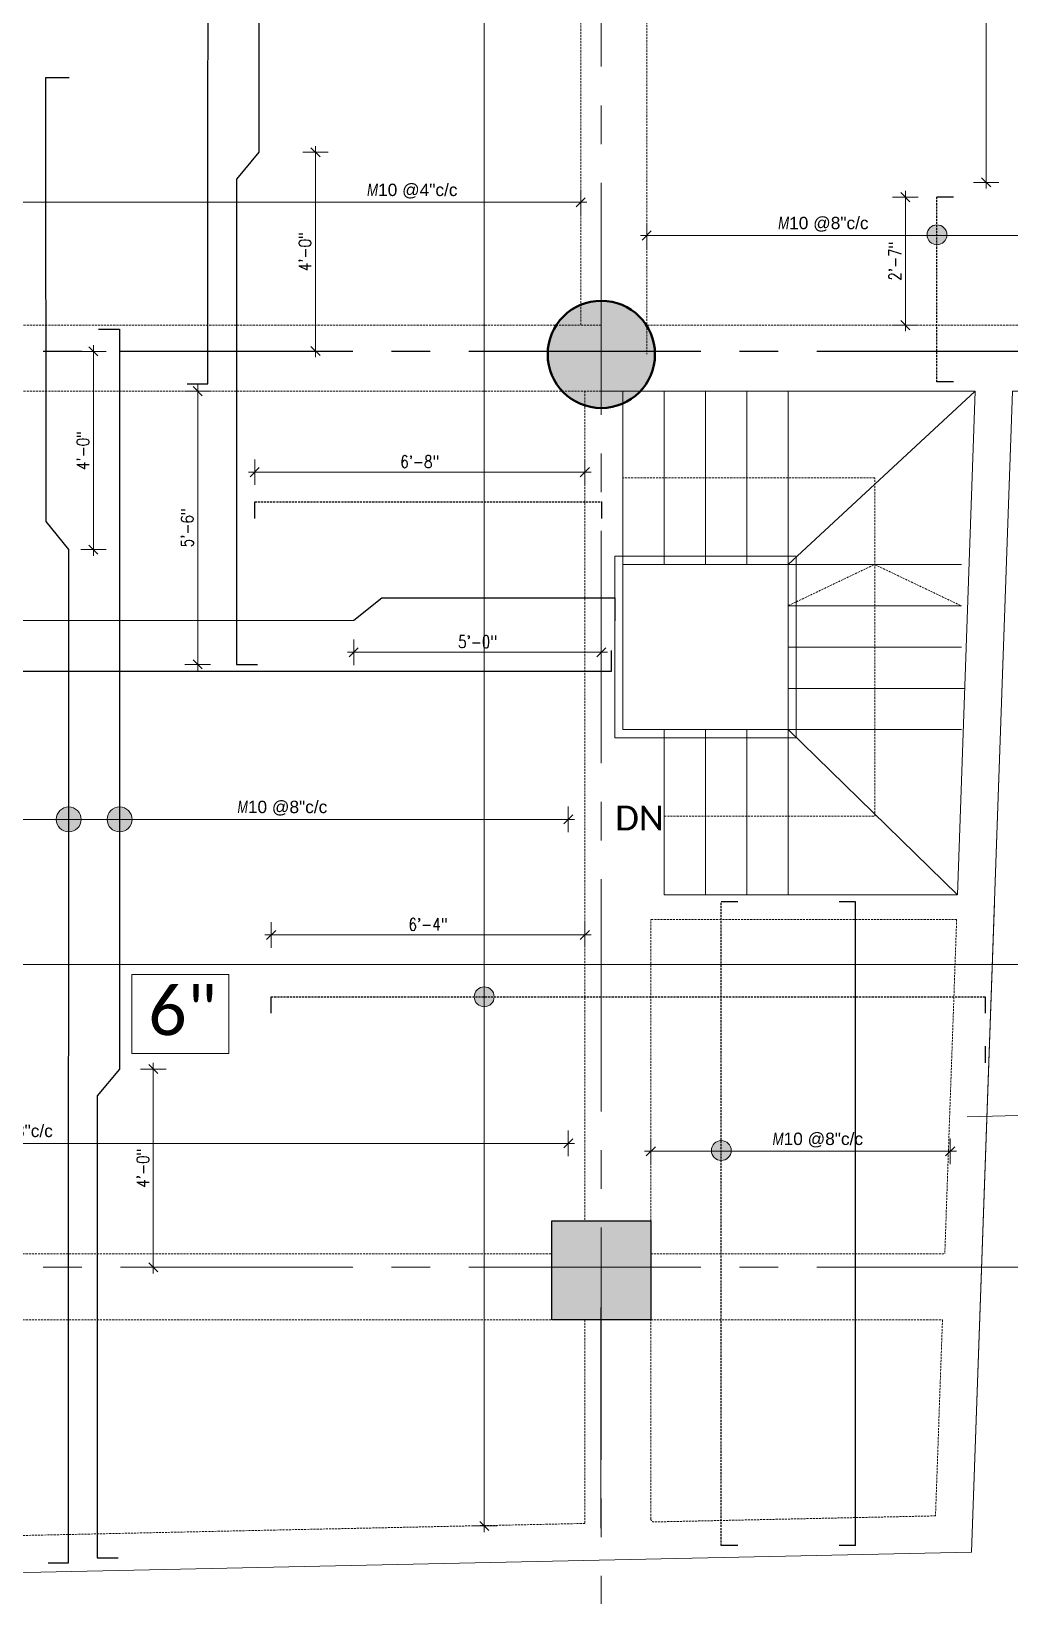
# Model space of a CAD drawing. Header units: inches. Extents: x 0 to 162649, y -36601 to -26324.
# Drawn here: x 156517 to 156754.1, y -27656 to -27276.9 of the extents above; entities that cross this region are included whole.
import ezdxf

# ---------------------------------------------------------------- set-up
doc = ezdxf.new("R2010")
doc.units = ezdxf.units.IN
doc.header["$MEASUREMENT"] = 0
doc.linetypes.add('CENTER2', pattern=[1.125, 0.75, -0.125, 0.125, -0.125])
doc.linetypes.add('DASHED', pattern=[0.75, 0.5, -0.25])
for name, color, linetype, lineweight in [('A-COLUMN', 3, 'Continuous', 50), ('Dim', 1, 'Continuous', 13), ('dimention', 1, 'Continuous', 13), ('hatch', 252, 'Continuous', 0), ('Line', 31, 'Continuous', 5), ('OL_AR_Center line', 253, 'CENTER2', 13), ('OL_AR_Hatch', 253, 'Continuous', 0), ('OL_AR_SYMBOL', 1, 'Continuous', 5), ('OL_AR_Text', 140, 'Continuous', 5), ('Rein', 3, 'Continuous', 30)]:
    doc.layers.add(name, color=color, linetype=linetype, lineweight=lineweight)
doc.styles.add('1-16 Annotative Text', font='calibri.ttf', dxfattribs={"height": 0.0625})
doc.styles.add('1-8 Annotative Text', font='calibri.ttf', dxfattribs={"height": 0.125})
doc.styles.add('Arial', font='arial.ttf', dxfattribs={"width": 0.8})
doc.styles.add('rmtext', font='romans.shx', dxfattribs={"width": 0.8})
doc.dimstyles.new('Copy of DIM 48', dxfattribs={"dimscale": 48, "dimtxt": 0.0625, "dimasz": 0.046875, "dimexe": 0.0625, "dimexo": 0.015625, "dimgap": 0.015625, "dimtad": 3, "dimdec": 1, "dimzin": 3, "dimdsep": 46, "dimlunit": 4, "dimtxsty": 'rmtext', "dimblk": 'OBLIQUE', "dimcen": 0.09375, "dimdle": 0.03125, "dimclrd": 1, "dimclre": 1, "dimclrt": 2, "dimadec": 0, "dimazin": 0, "dimtfac": 0.75, "dimtdec": 1, "dimtix": 1, "dimtmove": 0, "dimatfit": 3, "dimfxl": 0.0625, "dimfxlon": 1, "dimfrac": 1, "dimtolj": 1, "dimtzin": 0, "dimlwd": -1, "dimlwe": 5, "dimarcsym": 0})
doc.dimstyles.new('Dim_OLA', dxfattribs={"dimscale": 1.5, "dimtxt": 7, "dimasz": 4, "dimexe": 2, "dimexo": 0.5, "dimgap": 0.3, "dimtad": 1, "dimdec": 0, "dimzin": 0, "dimdsep": 46, "dimlunit": 3, "dimtxsty": 'Arial', "dimblk": 'ARCHTICK', "dimcen": 0.05, "dimadec": 0, "dimazin": 0, "dimtfac": 1, "dimtdec": 0, "dimtix": 1, "dimtmove": 2, "dimatfit": 3, "dimldrblk": 'DOT', "dimfxl": 6, "dimfxlon": 1, "dimtolj": 1, "dimtzin": 0, "dimarcsym": 0})

# ---------------------------------------------------------------- blocks, each defined once
blk = doc.blocks.new('_Oblique')
for p, q in [((-0.49, -0.49), (0.49, 0.49)), ((0, -1.37), (0, 1.38))]:
    blk.add_line(p, q)
blk = doc.blocks.new('*D983')
at = {"layer": 'Defpoints', "color": 0, "transparency": 16777216}
for p in [(156626.74, -27000.37), (156626.78, -27000.37), (156622.19, -27639.05)]:
    blk.add_point(p, dxfattribs=at)
at = {"layer": 'dimention', "color": 1, "lineweight": 5, "transparency": 16777216}
for p, q in [((156626.74, -27000.37), (156623.74, -27000.37)), ((156623.74, -27639.05), (156629.74, -27639.05))]:
    blk.add_line(p, q, dxfattribs=at)
at = {"layer": 'dimention', "color": 1, "transparency": 16777216}
blk.add_line((156626.74, -27640.55), (156626.74, -26998.87), dxfattribs=at)
at = {"layer": 'dimention', "color": 1, "transparency": 16777216, "xscale": 2.25, "yscale": 2.25, "zscale": 2.25}
for p, rotation in [((156626.74, -27000.37), 90), ((156626.74, -27639.05), 270)]:
    blk.add_blockref('_Oblique', p, dxfattribs=dict(at, rotation=rotation))
at = {"layer": 'dimention', "color": 2, "transparency": 16777216, "insert": (156624.02, -27111.19), "char_height": 3, "attachment_point": 5, "rotation": 90, "style": 'rmtext'}
blk.add_mtext('\\A1;{\\Fgothici|c0;M\\fArial|b0|i0|c0|p34;\\W1;10 @4.5"c/c}', dxfattribs=at)
blk = doc.blocks.new('*D984')
at = {"layer": 'Defpoints', "color": 0, "transparency": 16777216}
for p in [(156423.11, -27304.89), (156650.11, -27306.03), (156650.11, -27318.37)]:
    blk.add_point(p, dxfattribs=at)
at = {"layer": 'dimention', "color": 1, "lineweight": 5, "transparency": 16777216}
for p, q in [((156423.11, -27315.37), (156423.11, -27321.37)), ((156650.11, -27315.37), (156650.11, -27321.37))]:
    blk.add_line(p, q, dxfattribs=at)
at = {"layer": 'dimention', "color": 1, "transparency": 16777216}
blk.add_line((156421.61, -27318.37), (156651.61, -27318.37), dxfattribs=at)
at = {"layer": 'dimention', "color": 1, "transparency": 16777216, "xscale": 2.25, "yscale": 2.25, "zscale": 2.25, "rotation": 180}
blk.add_blockref('_Oblique', (156423.11, -27318.37), dxfattribs=at)
at = {"layer": 'dimention', "color": 1, "transparency": 16777216, "xscale": 2.25, "yscale": 2.25, "zscale": 2.25}
blk.add_blockref('_Oblique', (156650.11, -27318.37), dxfattribs=at)
at = {"layer": 'dimention', "color": 2, "transparency": 16777216, "insert": (156609.3, -27315.65), "char_height": 3, "attachment_point": 5, "style": 'rmtext'}
blk.add_mtext('\\A1;{\\Fgothici|c0;M\\fArial|b0|i0|c0|p34;\\W1;10 @4"c/c}', dxfattribs=at)
blk = doc.blocks.new('*D988')
at = {"layer": 'Defpoints', "color": 0, "transparency": 16777216}
for p in [(156422.05, -27541.64), (156647.11, -27546.36), (156647.11, -27546.36)]:
    blk.add_point(p, dxfattribs=at)
at = {"layer": 'dimention', "color": 1, "lineweight": 5, "transparency": 16777216}
for p, q in [((156422.05, -27543.36), (156422.05, -27549.36)), ((156647.11, -27546.36), (156647.11, -27543.36))]:
    blk.add_line(p, q, dxfattribs=at)
at = {"layer": 'dimention', "color": 1, "transparency": 16777216}
blk.add_line((156420.55, -27546.36), (156648.61, -27546.36), dxfattribs=at)
at = {"layer": 'dimention', "color": 1, "transparency": 16777216, "xscale": 2.25, "yscale": 2.25, "zscale": 2.25, "rotation": 180}
blk.add_blockref('_Oblique', (156422.05, -27546.36), dxfattribs=at)
at = {"layer": 'dimention', "color": 1, "transparency": 16777216, "xscale": 2.25, "yscale": 2.25, "zscale": 2.25}
blk.add_blockref('_Oblique', (156647.11, -27546.36), dxfattribs=at)
at = {"layer": 'dimention', "color": 2, "transparency": 16777216, "insert": (156511.24, -27543.64), "char_height": 3, "attachment_point": 5, "style": 'rmtext'}
blk.add_mtext('\\A1;{\\Fgothici|c0;M\\fArial|b0|i0|c0|p34;\\W1;10 @8"c/c}', dxfattribs=at)
blk = doc.blocks.new('*D1086')
at = {"layer": 'Defpoints', "color": 0, "transparency": 16777216}
for p in [(156575.11, -27495.85), (156575.11, -27510.85), (156651.11, -27510.85)]:
    blk.add_point(p, dxfattribs=at)
at = {"layer": 'dimention', "color": 1, "lineweight": 5, "transparency": 16777216}
for p, q in [((156575.11, -27498.85), (156575.11, -27492.85)), ((156651.11, -27498.85), (156651.11, -27492.85))]:
    blk.add_line(p, q, dxfattribs=at)
at = {"layer": 'dimention', "color": 1, "transparency": 16777216}
blk.add_line((156652.61, -27495.85), (156573.61, -27495.85), dxfattribs=at)
at = {"layer": 'dimention', "color": 1, "transparency": 16777216, "xscale": 2.25, "yscale": 2.25, "zscale": 2.25, "rotation": 180}
blk.add_blockref('_Oblique', (156575.11, -27495.85), dxfattribs=at)
at = {"layer": 'dimention', "color": 1, "transparency": 16777216, "xscale": 2.25, "yscale": 2.25, "zscale": 2.25}
blk.add_blockref('_Oblique', (156651.11, -27495.85), dxfattribs=at)
at = {"layer": 'dimention', "color": 2, "transparency": 16777216, "insert": (156613.11, -27493.32), "char_height": 3, "attachment_point": 5, "style": 'rmtext'}
blk.add_mtext('\\A1;6\'-4"', dxfattribs=at)
blk = doc.blocks.new('*D1002')
at = {"layer": 'Defpoints', "color": 0, "transparency": 16777216}
for p in [(156666.11, -27312.92), (156806.9, -27315.06), (156806.9, -27326.4)]:
    blk.add_point(p, dxfattribs=at)
at = {"layer": 'dimention', "color": 1, "lineweight": 5, "transparency": 16777216}
for p, q in [((156666.11, -27323.4), (156666.11, -27329.4)), ((156806.9, -27323.4), (156806.9, -27329.4))]:
    blk.add_line(p, q, dxfattribs=at)
at = {"layer": 'dimention', "color": 1, "transparency": 16777216}
blk.add_line((156664.61, -27326.4), (156808.4, -27326.4), dxfattribs=at)
at = {"layer": 'dimention', "color": 1, "transparency": 16777216, "xscale": 2.25, "yscale": 2.25, "zscale": 2.25, "rotation": 180}
blk.add_blockref('_Oblique', (156666.11, -27326.4), dxfattribs=at)
at = {"layer": 'dimention', "color": 1, "transparency": 16777216, "xscale": 2.25, "yscale": 2.25, "zscale": 2.25}
blk.add_blockref('_Oblique', (156806.9, -27326.4), dxfattribs=at)
at = {"layer": 'dimention', "color": 2, "transparency": 16777216, "insert": (156708.91, -27323.68), "char_height": 3, "attachment_point": 5, "style": 'rmtext'}
blk.add_mtext('\\A1;{\\Fgothici|c0;M\\fArial|b0|i0|c0|p34;\\W1;10 @8"c/c}', dxfattribs=at)
blk = doc.blocks.new('*D1021')
at = {"layer": 'Defpoints', "color": 0, "transparency": 16777216}
for p in [(156748.37, -27166.31), (156748.4, -27166.31), (156747.16, -27313.54)]:
    blk.add_point(p, dxfattribs=at)
at = {"layer": 'dimention', "color": 1, "lineweight": 5, "transparency": 16777216}
for p, q in [((156748.37, -27166.31), (156745.37, -27166.31)), ((156747.91, -27313.54), (156751.37, -27313.54))]:
    blk.add_line(p, q, dxfattribs=at)
at = {"layer": 'dimention', "color": 1, "transparency": 16777216}
blk.add_line((156748.37, -27315.04), (156748.37, -27164.81), dxfattribs=at)
at = {"layer": 'dimention', "color": 1, "transparency": 16777216, "xscale": 2.25, "yscale": 2.25, "zscale": 2.25}
for p, rotation in [((156748.37, -27166.31), 90), ((156748.37, -27313.54), 270)]:
    blk.add_blockref('_Oblique', p, dxfattribs=dict(at, rotation=rotation))
at = {"layer": 'dimention', "color": 2, "transparency": 16777216, "insert": (156745.65, -27257.29), "char_height": 3, "attachment_point": 5, "rotation": 90, "style": 'rmtext'}
blk.add_mtext('\\A1;{\\Fgothici|c0;M\\fArial|b0|i0|c0|p34;\\W1;10 @8"c/c}', dxfattribs=at)
blk = doc.blocks.new('*D1025')
at = {"layer": 'Defpoints', "color": 0, "transparency": 16777216}
for p in [(156265.36, -27466.73), (156647.11, -27467.87), (156647.11, -27467.87)]:
    blk.add_point(p, dxfattribs=at)
at = {"layer": 'dimention', "color": 1, "lineweight": 5, "transparency": 16777216}
for p, q in [((156265.36, -27467.48), (156265.36, -27470.87)), ((156647.11, -27467.87), (156647.11, -27464.87))]:
    blk.add_line(p, q, dxfattribs=at)
at = {"layer": 'dimention', "color": 1, "transparency": 16777216}
blk.add_line((156263.86, -27467.87), (156648.61, -27467.87), dxfattribs=at)
at = {"layer": 'dimention', "color": 1, "transparency": 16777216, "xscale": 2.25, "yscale": 2.25, "zscale": 2.25, "rotation": 180}
blk.add_blockref('_Oblique', (156265.36, -27467.87), dxfattribs=at)
at = {"layer": 'dimention', "color": 1, "transparency": 16777216, "xscale": 2.25, "yscale": 2.25, "zscale": 2.25}
blk.add_blockref('_Oblique', (156647.11, -27467.87), dxfattribs=at)
at = {"layer": 'dimention', "color": 2, "transparency": 16777216, "insert": (156577.83, -27465.15), "char_height": 3, "attachment_point": 5, "style": 'rmtext'}
blk.add_mtext('\\A1;{\\Fgothici|c0;\\W0.75;M\\A1;\\fArial|b0|i0|c0|p34;\\W1;10 @8"c/c}', dxfattribs=at)
blk = doc.blocks.new('*D1026')
at = {"layer": 'Defpoints', "color": 0, "transparency": 16777216}
for p in [(156667.11, -27534.8), (156739.64, -27536.41), (156739.64, -27548.28)]:
    blk.add_point(p, dxfattribs=at)
at = {"layer": 'dimention', "color": 1, "lineweight": 5, "transparency": 16777216}
for p, q in [((156667.11, -27545.28), (156667.11, -27551.28)), ((156739.64, -27545.28), (156739.64, -27551.28))]:
    blk.add_line(p, q, dxfattribs=at)
at = {"layer": 'dimention', "color": 1, "transparency": 16777216}
blk.add_line((156665.61, -27548.28), (156741.14, -27548.28), dxfattribs=at)
at = {"layer": 'dimention', "color": 1, "transparency": 16777216, "xscale": 2.25, "yscale": 2.25, "zscale": 2.25, "rotation": 180}
blk.add_blockref('_Oblique', (156667.11, -27548.28), dxfattribs=at)
at = {"layer": 'dimention', "color": 1, "transparency": 16777216, "xscale": 2.25, "yscale": 2.25, "zscale": 2.25}
blk.add_blockref('_Oblique', (156739.64, -27548.28), dxfattribs=at)
at = {"layer": 'dimention', "color": 2, "transparency": 16777216, "insert": (156707.57, -27545.56), "char_height": 3, "attachment_point": 5, "style": 'rmtext'}
blk.add_mtext('\\A1;{\\Fgothici|c0;M\\fArial|b0|i0|c0|p34;\\W1;10 @8"c/c}', dxfattribs=at)
blk = doc.blocks.new('*D1149')
at = {"layer": 'Defpoints', "color": 0, "transparency": 16777216}
for p in [(156520.57, -27354.49), (156532.03, -27354.49), (156526.07, -27402.5)]:
    blk.add_point(p, dxfattribs=at)
at = {"layer": 'dimention', "color": 1, "transparency": 16777216}
blk.add_line((156532.03, -27404), (156532.03, -27352.99), dxfattribs=at)
at = {"layer": 'dimention', "color": 1, "lineweight": 5, "transparency": 16777216}
for p, q in [((156529.03, -27354.49), (156535.03, -27354.49)), ((156529.03, -27402.5), (156535.03, -27402.5))]:
    blk.add_line(p, q, dxfattribs=at)
at = {"layer": 'dimention', "color": 1, "transparency": 16777216, "xscale": 2.25, "yscale": 2.25, "zscale": 2.25}
for p, rotation in [((156532.03, -27354.49), 90), ((156532.03, -27402.5), 270)]:
    blk.add_blockref('_Oblique', p, dxfattribs=dict(at, rotation=rotation))
at = {"layer": 'dimention', "color": 2, "transparency": 16777216, "insert": (156529.49, -27378.5), "char_height": 3, "attachment_point": 5, "rotation": 90, "style": 'rmtext'}
blk.add_mtext('\\A1;4\'-0"', dxfattribs=at)
blk = doc.blocks.new('*D1155')
at = {"layer": 'Defpoints', "color": 0, "transparency": 16777216}
for p in [(156538.37, -27528.35), (156532.95, -27576.37), (156546.55, -27576.37)]:
    blk.add_point(p, dxfattribs=at)
at = {"layer": 'dimention', "color": 1, "transparency": 16777216}
blk.add_line((156546.55, -27526.85), (156546.55, -27577.87), dxfattribs=at)
at = {"layer": 'dimention', "color": 1, "lineweight": 5, "transparency": 16777216}
for p, q in [((156543.55, -27528.35), (156549.55, -27528.35)), ((156543.55, -27576.37), (156549.55, -27576.37))]:
    blk.add_line(p, q, dxfattribs=at)
at = {"layer": 'dimention', "color": 1, "transparency": 16777216, "xscale": 2.25, "yscale": 2.25, "zscale": 2.25}
for p, rotation in [((156546.55, -27528.35), 90), ((156546.55, -27576.37), 270)]:
    blk.add_blockref('_Oblique', p, dxfattribs=dict(at, rotation=rotation))
at = {"layer": 'dimention', "color": 2, "transparency": 16777216, "insert": (156544.02, -27552.36), "char_height": 3, "attachment_point": 5, "rotation": 90, "style": 'rmtext'}
blk.add_mtext('\\A1;4\'-0"', dxfattribs=at)
blk = doc.blocks.new('*D1156')
at = {"layer": 'Defpoints', "color": 0, "transparency": 16777216}
for p in [(156595.11, -27419.63), (156655.11, -27419.63), (156655.11, -27427.38)]:
    blk.add_point(p, dxfattribs=at)
at = {"layer": 'dimention', "color": 1, "lineweight": 5, "transparency": 16777216}
for p, q in [((156595.11, -27424.38), (156595.11, -27430.38)), ((156655.11, -27424.38), (156655.11, -27430.38))]:
    blk.add_line(p, q, dxfattribs=at)
at = {"layer": 'dimention', "color": 1, "transparency": 16777216}
blk.add_line((156593.61, -27427.38), (156656.61, -27427.38), dxfattribs=at)
at = {"layer": 'dimention', "color": 1, "transparency": 16777216, "xscale": 2.25, "yscale": 2.25, "zscale": 2.25, "rotation": 180}
blk.add_blockref('_Oblique', (156595.11, -27427.38), dxfattribs=at)
at = {"layer": 'dimention', "color": 1, "transparency": 16777216, "xscale": 2.25, "yscale": 2.25, "zscale": 2.25}
blk.add_blockref('_Oblique', (156655.11, -27427.38), dxfattribs=at)
at = {"layer": 'dimention', "color": 2, "transparency": 16777216, "insert": (156625.11, -27424.84), "char_height": 3, "attachment_point": 5, "style": 'rmtext'}
blk.add_mtext('\\A1;5\'-0"', dxfattribs=at)
blk = doc.blocks.new('*D1157')
at = {"layer": 'Defpoints', "color": 0, "transparency": 16777216}
for p in [(156572.12, -27306.25), (156566.7, -27354.4), (156585.85, -27354.4)]:
    blk.add_point(p, dxfattribs=at)
at = {"layer": 'dimention', "color": 1, "lineweight": 5, "transparency": 16777216}
for p, q in [((156582.85, -27306.25), (156588.85, -27306.25)), ((156582.85, -27354.4), (156588.85, -27354.4))]:
    blk.add_line(p, q, dxfattribs=at)
at = {"layer": 'dimention', "color": 1, "transparency": 16777216}
blk.add_line((156585.85, -27304.75), (156585.85, -27355.9), dxfattribs=at)
at = {"layer": 'dimention', "color": 1, "transparency": 16777216, "xscale": 2.25, "yscale": 2.25, "zscale": 2.25}
for p, rotation in [((156585.85, -27306.25), 90), ((156585.85, -27354.4), 270)]:
    blk.add_blockref('_Oblique', p, dxfattribs=dict(at, rotation=rotation))
at = {"layer": 'dimention', "color": 2, "transparency": 16777216, "insert": (156583.31, -27330.33), "char_height": 3, "attachment_point": 5, "rotation": 90, "style": 'rmtext'}
blk.add_mtext('\\A1;4\'-0"', dxfattribs=at)
blk = doc.blocks.new('*D1163')
at = {"layer": 'Defpoints', "color": 0, "transparency": 16777216}
for p in [(156736.44, -27317.12), (156728.8, -27348.12), (156745.82, -27348.12)]:
    blk.add_point(p, dxfattribs=at)
at = {"layer": 'dimention', "color": 1, "transparency": 16777216}
blk.add_line((156728.8, -27315.62), (156728.8, -27349.62), dxfattribs=at)
at = {"layer": 'dimention', "color": 1, "lineweight": 5, "transparency": 16777216}
for p, q in [((156731.8, -27317.12), (156725.8, -27317.12)), ((156731.8, -27348.12), (156725.8, -27348.12))]:
    blk.add_line(p, q, dxfattribs=at)
at = {"layer": 'dimention', "color": 1, "transparency": 16777216, "xscale": 2.25, "yscale": 2.25, "zscale": 2.25}
for p, rotation in [((156728.8, -27317.12), 90), ((156728.8, -27348.12), 270)]:
    blk.add_blockref('_Oblique', p, dxfattribs=dict(at, rotation=rotation))
at = {"layer": 'dimention', "color": 2, "transparency": 16777216, "insert": (156726.27, -27332.62), "char_height": 3, "attachment_point": 5, "rotation": 90, "style": 'rmtext'}
blk.add_mtext('\\A1;2\'-7"', dxfattribs=at)
blk = doc.blocks.new('*D1175')
at = {"layer": 'Defpoints', "color": 0, "transparency": 16777216}
for p in [(156651.11, -27371.08), (156651.11, -27383.74), (156571.11, -27390.96)]:
    blk.add_point(p, dxfattribs=at)
at = {"layer": 'dimention', "color": 1, "transparency": 16777216}
blk.add_line((156569.61, -27383.74), (156652.61, -27383.74), dxfattribs=at)
at = {"layer": 'dimention', "color": 1, "lineweight": 5, "transparency": 16777216}
for p, q in [((156571.11, -27386.74), (156571.11, -27380.74)), ((156651.11, -27380.74), (156651.11, -27386.74))]:
    blk.add_line(p, q, dxfattribs=at)
at = {"layer": 'dimention', "color": 1, "transparency": 16777216, "xscale": 2.25, "yscale": 2.25, "zscale": 2.25, "rotation": 180}
blk.add_blockref('_Oblique', (156571.11, -27383.74), dxfattribs=at)
at = {"layer": 'dimention', "color": 1, "transparency": 16777216, "xscale": 2.25, "yscale": 2.25, "zscale": 2.25}
blk.add_blockref('_Oblique', (156651.11, -27383.74), dxfattribs=at)
at = {"layer": 'dimention', "color": 2, "transparency": 16777216, "insert": (156611.11, -27381.2), "char_height": 3, "attachment_point": 5, "style": 'rmtext'}
blk.add_mtext('\\A1;6\'-8"', dxfattribs=at)
blk = doc.blocks.new('*D1176')
at = {"layer": 'Defpoints', "color": 0, "transparency": 16777216}
for p in [(156557.3, -27364.12), (156566.7, -27364.12), (156566.7, -27430.31)]:
    blk.add_point(p, dxfattribs=at)
at = {"layer": 'dimention', "color": 1, "lineweight": 5, "transparency": 16777216}
for p, q in [((156560.3, -27364.12), (156554.3, -27364.12)), ((156560.3, -27430.31), (156554.3, -27430.31))]:
    blk.add_line(p, q, dxfattribs=at)
at = {"layer": 'dimention', "color": 1, "transparency": 16777216}
blk.add_line((156557.3, -27431.81), (156557.3, -27362.62), dxfattribs=at)
at = {"layer": 'dimention', "color": 1, "transparency": 16777216, "xscale": 2.25, "yscale": 2.25, "zscale": 2.25}
for p, rotation in [((156557.3, -27364.12), 90), ((156557.3, -27430.31), 270)]:
    blk.add_blockref('_Oblique', p, dxfattribs=dict(at, rotation=rotation))
at = {"layer": 'dimention', "color": 2, "transparency": 16777216, "insert": (156554.77, -27397.22), "char_height": 3, "attachment_point": 5, "rotation": 90, "style": 'rmtext'}
blk.add_mtext('\\A1;5\'-6"', dxfattribs=at)
blk = doc.blocks.new('_ArchTick')
at = {"color": 0, "linetype": 'ByBlock', "const_width": 0.15}
blk.add_lwpolyline([(-0.5, -0.5), (0.5, 0.5)], dxfattribs=at)
blk = doc.blocks.new('*D1427')
at = {"layer": 'Defpoints', "color": 0, "transparency": 16777216}
for p in [(156991.74, -27353.77), (157181.55, -27353.77), (156667.11, -27576.37)]:
    blk.add_point(p, dxfattribs=at)
at = {"layer": 'OL_AR_Text', "color": 0, "lineweight": -2, "transparency": 16777216}
for p, q in [((157172.55, -27353.77), (157184.55, -27353.77)), ((157181.55, -27576.37), (157181.55, -27353.77)), ((157172.55, -27576.37), (157184.55, -27576.37))]:
    blk.add_line(p, q, dxfattribs=at)
at = {"layer": 'OL_AR_Text', "color": 0, "lineweight": -2, "transparency": 16777216, "xscale": 6, "yscale": 6, "zscale": 6}
for p, rotation in [((157181.55, -27353.77), 90), ((157181.55, -27576.37), 270)]:
    blk.add_blockref('_ArchTick', p, dxfattribs=dict(at, rotation=rotation))
at = {"layer": 'OL_AR_Text', "color": 0, "transparency": 16777216, "insert": (157175.74, -27465.07), "char_height": 10.5, "attachment_point": 5, "rotation": 90, "style": 'Arial'}
blk.add_mtext('\\A1;18\'-3"', dxfattribs=at)
blk = doc.blocks.new('_Dot')
at = {"color": 0, "linetype": 'ByBlock', "lineweight": -2}
blk.add_line((-0.5, 0), (-1, 0), dxfattribs=at)
at = {"color": 0, "linetype": 'ByBlock', "const_width": 0.5}
blk.add_lwpolyline([(-0.25, 0, 1), (0.25, 0, 1)], format="xyb", close=True, dxfattribs=at)
blk = doc.blocks.new('*D1412')
at = {"layer": 'Defpoints', "color": 0, "transparency": 16777216}
for p in [(156415.11, -27588.37), (156655.11, -27588.37), (156655.11, -27677.08)]:
    blk.add_point(p, dxfattribs=at)
at = {"layer": 'OL_AR_Text', "color": 0, "lineweight": -2, "transparency": 16777216}
for p, q in [((156415.11, -27668.08), (156415.11, -27680.08)), ((156655.11, -27668.08), (156655.11, -27680.08)), ((156415.11, -27677.08), (156655.11, -27677.08))]:
    blk.add_line(p, q, dxfattribs=at)
at = {"layer": 'OL_AR_Text', "color": 0, "lineweight": -2, "transparency": 16777216, "xscale": 6, "yscale": 6, "zscale": 6, "rotation": 180}
blk.add_blockref('_ArchTick', (156415.11, -27677.08), dxfattribs=at)
at = {"layer": 'OL_AR_Text', "color": 0, "lineweight": -2, "transparency": 16777216, "xscale": 6, "yscale": 6, "zscale": 6}
blk.add_blockref('_ArchTick', (156655.11, -27677.08), dxfattribs=at)
at = {"layer": 'OL_AR_Text', "color": 0, "transparency": 16777216, "insert": (156535.11, -27671.27), "char_height": 10.5, "attachment_point": 5, "style": 'Arial'}
blk.add_mtext('\\A1;19\'-10"', dxfattribs=at)
blk = doc.blocks.new('*D1413')
at = {"layer": 'Defpoints', "color": 0, "transparency": 16777216}
for p in [(156813.8, -27575.65), (156655.11, -27588.37), (156813.8, -27677.08)]:
    blk.add_point(p, dxfattribs=at)
at = {"layer": 'OL_AR_Text', "color": 0, "lineweight": -2, "transparency": 16777216}
for p, q in [((156655.11, -27668.08), (156655.11, -27680.08)), ((156813.8, -27668.08), (156813.8, -27680.08)), ((156655.11, -27677.08), (156813.8, -27677.08))]:
    blk.add_line(p, q, dxfattribs=at)
at = {"layer": 'OL_AR_Text', "color": 0, "lineweight": -2, "transparency": 16777216, "xscale": 6, "yscale": 6, "zscale": 6, "rotation": 180}
blk.add_blockref('_ArchTick', (156655.11, -27677.08), dxfattribs=at)
at = {"layer": 'OL_AR_Text', "color": 0, "lineweight": -2, "transparency": 16777216, "xscale": 6, "yscale": 6, "zscale": 6}
blk.add_blockref('_ArchTick', (156813.8, -27677.08), dxfattribs=at)
at = {"layer": 'OL_AR_Text', "color": 0, "transparency": 16777216, "insert": (156734.46, -27671.26), "char_height": 10.5, "attachment_point": 5, "style": 'Arial'}
blk.add_mtext('\\A1;13\'-3"', dxfattribs=at)

msp = doc.modelspace()

# ---------------------------------------------------------------- hatches: boundary and pattern name
at = {"layer": 'dimention'}
h = msp.add_hatch(color=256, dxfattribs=at)
h.dxf.hatch_style = 1
h.paths.add_polyline_path([(156736.44, -27323.81, 0.414214), (156734.03, -27326.23, 0.414214), (156736.44, -27328.64)])
h.paths.add_polyline_path([(156738.86, -27326.23, 0.414214), (156736.44, -27323.81), (156736.44, -27328.64, 0.414214)])
h = msp.add_hatch(color=256, dxfattribs=at)
h.dxf.hatch_style = 1
h.paths.add_polyline_path([(156526.04, -27464.86, 0.414214), (156523.03, -27467.87, 0.414214), (156526.04, -27470.89)])
h.paths.add_polyline_path([(156529.06, -27467.87, 0.414214), (156526.04, -27464.86), (156526.04, -27470.89, 0.414214)])
h = msp.add_hatch(color=256, dxfattribs=at)
h.dxf.hatch_style = 1
h.paths.add_polyline_path([(156538.37, -27464.86, 0.414214), (156535.35, -27467.87, 0.414214), (156538.37, -27470.89)])
h.paths.add_polyline_path([(156541.39, -27467.87, 0.414214), (156538.37, -27464.86), (156538.37, -27470.89, 0.414214)])
h = msp.add_hatch(color=256, dxfattribs=at)
h.dxf.hatch_style = 1
h.paths.add_polyline_path([(156626.74, -27508.44, 0.414214), (156624.33, -27510.85, 0.414214), (156626.74, -27513.27)])
h.paths.add_polyline_path([(156629.16, -27510.85, 0.414214), (156626.74, -27508.44), (156626.74, -27513.27, 0.414214)])
h = msp.add_hatch(color=256, dxfattribs=at)
h.dxf.hatch_style = 1
h.paths.add_polyline_path([(156684.18, -27545.69, 0.414214), (156681.76, -27548.1, 0.414214), (156684.18, -27550.52)])
h.paths.add_polyline_path([(156686.59, -27548.1, 0.414214), (156684.18, -27545.69), (156684.18, -27550.52, 0.414214)])
at = {"layer": 'hatch'}
h = msp.add_hatch(color=256, dxfattribs=at)
h.dxf.hatch_style = 1
edge = h.paths.add_edge_path()
edge.add_arc((156655.11, -27355.21), 13, 0, 360)
h = msp.add_hatch(color=256, dxfattribs=at)
h.dxf.hatch_style = 1
h.paths.add_polyline_path([(156667.11, -27565.09), (156667.11, -27589.09), (156643.11, -27589.09), (156643.11, -27565.09)])

# ---------------------------------------------------------------- linework, layer by layer
msp.add_lwpolyline([(156667.11, -27565.09), (156667.11, -27589.09), (156643.11, -27589.09), (156643.11, -27565.09), (156667.11, -27565.09)])
at = {"layer": 'A-COLUMN'}
msp.add_circle((156655.11, -27355.21), 13, dxfattribs=at)
at = {"layer": 'Dim'}
msp.add_line((156743.74, -27539.91), (156772.72, -27539.22), dxfattribs=at)
at = {"layer": 'dimention'}
msp.add_line((156056.96, -27503.02), (156783.92, -27503.02), dxfattribs=at)
msp.add_lwpolyline([(156541.37, -27505.41), (156564.82, -27505.41), (156564.82, -27524.6), (156541.37, -27524.6)], close=True, dxfattribs=at)
for centre, radius in [((156736.44, -27326.23), 2.41), ((156526.04, -27467.87), 3.02), ((156538.37, -27467.87), 3.02), ((156626.74, -27510.85), 2.41), ((156684.18, -27548.1), 2.41)]:
    msp.add_circle(centre, radius, dxfattribs=at)
at = {"layer": 'hatch'}
msp.add_line((156655.03, -27586.09), (156655.03, -27639.57), dxfattribs=at)
at = {"layer": 'Line'}
msp.add_lwpolyline([(156086.94, -27659.53), (156088.16, -26960.37), (156630.81, -26960.37), (156630.81, -26397.37), (156844.87, -26397.37), (156861.58, -26603.1), (156878.26, -26602.06), (156886.82, -26833.05), (156881.52, -26987.37), (157037.81, -26987.37), (157037.64, -27364.26), (156754.74, -27364.12), (156744.79, -27645.43)], close=True, dxfattribs=at)
at = {"layer": 'OL_AR_Center line', "ltscale": 75}
for p, q in [((156655.11, -26807.37), (156655.11, -27705.5)), ((156032.37, -27354.4), (157207.7, -27354.4)), ((156032.37, -27354.49), (157207.7, -27354.49)), ((156032.37, -27576.37), (157207.7, -27576.37))]:
    msp.add_line(p, q, dxfattribs=at)
at = {"layer": 'OL_AR_Hatch'}
for p, q in [((156660.36, -27406.12), (156660.36, -27364.12)), ((156660.36, -27406.12), (156660.36, -27364.12)), ((156660.36, -27364.12), (156745.74, -27364.12)), ((156670.36, -27406.12), (156670.36, -27364.12)), ((156680.36, -27406.12), (156680.36, -27364.12)), ((156690.36, -27406.12), (156690.36, -27364.12)), ((156700.36, -27446.12), (156700.36, -27364.12)), ((156700.36, -27406.12), (156745.74, -27364.12)), ((156660.36, -27406.12), (156742.36, -27406.12)), ((156702.36, -27448.12), (156702.36, -27404.12)), ((156700.36, -27416.12), (156742.36, -27416.12)), ((156700.36, -27426.12), (156742.36, -27426.12)), ((156700.36, -27436.12), (156743.19, -27436.12)), ((156670.36, -27486.12), (156670.36, -27446.12)), ((156670.36, -27446.12), (156742.36, -27446.12)), ((156670.36, -27448.12), (156702.36, -27448.12)), ((156680.36, -27486.12), (156680.36, -27446.12)), ((156690.36, -27486.12), (156690.36, -27446.12)), ((156700.36, -27486.12), (156700.36, -27446.12)), ((156700.36, -27446.12), (156741.42, -27486.12)), ((156670.36, -27486.12), (156741.35, -27486.12))]:
    msp.add_line(p, q, dxfattribs=at)
for points in [[(156750.35, -27488.12), (156744.79, -27645.43), (156086.94, -27659.53), (156087.32, -27439.12), (156087.32, -27439.12), (156087.32, -27439.12), (156087.32, -27439.12), (156088.04, -27166.31), (156088.04, -27166.31), (156088.16, -26960.37), (156630.81, -26960.37)], [(156969.74, -26987.37), (157163.4, -26987.37), (157156.76, -27364.12), (156754.74, -27364.12), (156750.21, -27492.12)], [(156745.74, -27364.12), (156655.03, -27364.12)], [(156745.74, -27364.12), (156741.42, -27486.12)], [(156670.36, -27448.12), (156658.36, -27448.12), (156658.36, -27404.12), (156702.36, -27404.12)], [(156670.36, -27446.12), (156660.36, -27446.12), (156660.36, -27406.12)]]:
    msp.add_lwpolyline(points, dxfattribs=at)
at = {"layer": 'OL_AR_SYMBOL', "linetype": 'DASHED'}
for p, q in [((156667.11, -27573.09), (156738.34, -27573.09)), ((156667.11, -27589.09), (156737.78, -27589.09))]:
    msp.add_line(p, q, dxfattribs=at)
for points in [[(156666.11, -27008.37), (156666.11, -27355.12)], [(156650.11, -27167.53), (156650.11, -27348.12)], [(156655.11, -27348.12), (156415.11, -27348.12)], [(156807.75, -27348.12), (156666, -27348.12)], [(156650.11, -27354.4), (156650.11, -27354.49)], [(156655.11, -27364.12), (156424.49, -27364.12)], [(156651.11, -27364.12), (156651.11, -27565.09)], [(156670.36, -27467.12), (156721.36, -27467.12), (156721.36, -27385.12), (156660.36, -27385.12)], [(156700.36, -27416.12), (156721.36, -27406.12), (156742.36, -27416.12)], [(156667.11, -27565.09), (156667.11, -27492.12)], [(156741.21, -27492.12), (156667.11, -27492.12)], [(156741.21, -27492.12), (156738.34, -27573.09)], [(156175.11, -27573.09), (156643.11, -27573.09)], [(156651.11, -27589.09), (156651.11, -27638.44), (156423.11, -27643.32)], [(156427.11, -27589.09), (156664.03, -27589.09)], [(156655.11, -27638.35), (156655.03, -27638.35)]]:
    msp.add_lwpolyline(points, dxfattribs=at)
msp.add_lwpolyline([(156737.78, -27589.09), (156736.09, -27636.61), (156667.87, -27638.08, -0.420502), (156667.11, -27637.33), (156667.11, -27589.09)], format="xyb", dxfattribs=at)
at = {"layer": 'Rein', "linetype": 'DASHED'}
for p, q in [((156736.44, -27361.85), (156736.44, -27317.12)), ((156571.11, -27390.96), (156655.26, -27390.96)), ((156684.18, -27643.8), (156684.18, -27487.81)), ((156575.11, -27510.85), (156748.24, -27510.85))]:
    msp.add_line(p, q, dxfattribs=at)
at = {"layer": 'Rein'}
for p, q in [((156740.44, -27317.12), (156736.44, -27317.12)), ((156740.44, -27361.85), (156736.44, -27361.85)), ((156571.11, -27394.96), (156571.11, -27390.96)), ((156655.26, -27394.96), (156655.26, -27390.96)), ((156688.18, -27487.81), (156684.18, -27487.81)), ((156716.71, -27487.81), (156712.71, -27487.81)), ((156716.71, -27643.8), (156716.71, -27487.81)), ((156575.11, -27514.85), (156575.11, -27510.85)), ((156748.24, -27514.85), (156748.24, -27510.85)), ((156748.24, -27526.85), (156748.24, -27522.85)), ((156688.18, -27643.8), (156684.18, -27643.8)), ((156716.71, -27643.8), (156712.71, -27643.8))]:
    msp.add_line(p, q, dxfattribs=at)
for points in [[(156554.79, -27362.37), (156559.77, -27362.37), (156559.83, -27205.41), (156554.34, -27198.58), (156554.29, -27102.31), (156559.88, -27102.31)], [(156567.01, -27151.99), (156572.12, -27151.99), (156572.12, -27306.25), (156566.7, -27312.79), (156566.7, -27430.31), (156571.82, -27430.31)], [(156521.04, -27648), (156526.02, -27648), (156526.07, -27402.5), (156520.59, -27395.67), (156520.53, -27288.12), (156526.12, -27288.12)], [(156533.25, -27349.09), (156538.37, -27349.09), (156538.37, -27528.35), (156532.95, -27534.88), (156532.95, -27646.75), (156538.06, -27646.75)], [(156408.93, -27414.69), (156408.93, -27419.68), (156595.11, -27419.63), (156601.94, -27414.15), (156658.36, -27414.21), (156658.36, -27419.8)], [(156657.47, -27426.93), (156657.47, -27432.05), (156475.11, -27432.05), (156468.57, -27426.62), (156290.16, -27426.62), (156290.16, -27431.74)]]:
    msp.add_lwpolyline(points, dxfattribs=at)

# ---------------------------------------------------------------- texts
at = {"layer": 'OL_AR_Text', "insert": (156658.47, -27464.54), "char_height": 6, "width": 56.506, "attachment_point": 1, "style": '1-16 Annotative Text'}
msp.add_mtext('\\A1;DN', dxfattribs=at)
at = {"layer": 'OL_AR_Text', "insert": (156545.33, -27508.38), "char_height": 11.76, "attachment_point": 1, "style": '1-8 Annotative Text'}
msp.add_mtext_dynamic_manual_height_columns('6"', width=432.2308, gutter_width=60, heights=[0], dxfattribs=at)

# ---------------------------------------------------------------- dimensions: what is measured, and where the dimension line sits
at = {"layer": 'dimention'}
for base, p1, p2, text, picture, middle in [((156626.74, -27000.37), (156622.19, -27639.05), (156626.78, -27000.37), '{\\Fgothici|c0;M\\fArial|b0|i0|c0|p34;\\W1;10 @4.5"c/c}', '*D983', (156626.74, -27111.19)), ((156748.37, -27166.31), (156747.16, -27313.54), (156748.4, -27166.31), '{\\Fgothici|c0;M\\fArial|b0|i0|c0|p34;\\W1;10 @8"c/c}', '*D1021', (156748.37, -27257.29))]:
    dim = msp.add_linear_dim(base=base, p1=p1, p2=p2, angle=90, text=text, dimstyle='Copy of DIM 48', dxfattribs=at)
    dim.commit()
    dim.dimension.update_dxf_attribs({"geometry": picture, "text_midpoint": middle, "dimtype": 160})
for base, p1, p2, text, picture, middle in [((156650.11, -27318.37), (156423.11, -27304.89), (156650.11, -27306.03), '{\\Fgothici|c0;M\\fArial|b0|i0|c0|p34;\\W1;10 @4"c/c}', '*D984', (156609.3, -27318.37)), ((156806.9, -27326.4), (156666.11, -27312.92), (156806.9, -27315.06), '{\\Fgothici|c0;M\\fArial|b0|i0|c0|p34;\\W1;10 @8"c/c}', '*D1002', (156708.91, -27326.4)), ((156647.11, -27467.87), (156265.36, -27466.73), (156647.11, -27467.87), '{\\Fgothici|c0;\\W0.75;M\\A1;\\fArial|b0|i0|c0|p34;\\W1;10 @8"c/c}', '*D1025', (156577.83, -27467.87)), ((156739.64, -27548.28), (156667.11, -27534.8), (156739.64, -27536.41), '{\\Fgothici|c0;M\\fArial|b0|i0|c0|p34;\\W1;10 @8"c/c}', '*D1026', (156707.57, -27548.28)), ((156647.11, -27546.36), (156422.05, -27541.64), (156647.11, -27546.36), '{\\Fgothici|c0;M\\fArial|b0|i0|c0|p34;\\W1;10 @8"c/c}', '*D988', (156511.24, -27546.36))]:
    dim = msp.add_linear_dim(base=base, p1=p1, p2=p2, text=text, dimstyle='Copy of DIM 48', dxfattribs=at)
    dim.commit()
    dim.dimension.update_dxf_attribs({"geometry": picture, "text_midpoint": middle, "dimtype": 160})
for base, p1, p2, picture, middle in [((156585.8486, -27354.4037), (156572.1221, -27306.2533), (156566.699, -27354.4037), '*D1157', (156583.3128, -27330.3285)), ((156728.8, -27348.12), (156736.44, -27317.12), (156745.82, -27348.12), '*D1163', (156726.27, -27332.62)), ((156532.03, -27354.49), (156526.07, -27402.5), (156520.57, -27354.49), '*D1149', (156529.49, -27378.5)), ((156557.3, -27364.12), (156566.7, -27430.31), (156566.7, -27364.12), '*D1176', (156554.77, -27397.22)), ((156546.55, -27576.37), (156538.37, -27528.35), (156532.95, -27576.37), '*D1155', (156544.02, -27552.36))]:
    dim = msp.add_linear_dim(base=base, p1=p1, p2=p2, angle=90, dimstyle='Copy of DIM 48', dxfattribs=at)
    dim.commit()
    dim.dimension.update_dxf_attribs({"geometry": picture, "text_midpoint": middle})
for base, p1, p2, picture, middle in [((156651.11, -27383.74), (156571.11, -27390.96), (156651.11, -27371.08), '*D1175', (156611.11, -27381.2)), ((156655.11, -27427.38), (156595.11, -27419.63), (156655.11, -27419.63), '*D1156', (156625.11, -27424.84)), ((156575.11, -27495.85), (156651.11, -27510.85), (156575.11, -27510.85), '*D1086', (156613.11, -27493.32))]:
    dim = msp.add_linear_dim(base=base, p1=p1, p2=p2, dimstyle='Copy of DIM 48', dxfattribs=at)
    dim.commit()
    dim.dimension.update_dxf_attribs({"geometry": picture, "text_midpoint": middle})
at = {"layer": 'OL_AR_Text'}
dim = msp.add_linear_dim(base=(157181.55, -27353.77), p1=(156667.11, -27576.37), p2=(156991.74, -27353.77), angle=90, text='18\'-3"', dimstyle='Dim_OLA', dxfattribs=at)
dim.commit()
dim.dimension.update_dxf_attribs({"geometry": '*D1427', "text_midpoint": (157175.74, -27465.07)})
dim = msp.add_linear_dim(base=(156813.8, -27677.08), p1=(156655.11, -27588.37), p2=(156813.8, -27575.65), dimstyle='Dim_OLA', dxfattribs=at)
dim.commit()
dim.dimension.update_dxf_attribs({"geometry": '*D1413', "text_midpoint": (156734.46, -27671.26)})
dim = msp.add_linear_dim(base=(156655.11, -27677.08), p1=(156415.11, -27588.37), p2=(156655.11, -27588.37), text='19\'-10"', dimstyle='Dim_OLA', dxfattribs=at)
dim.commit()
dim.dimension.update_dxf_attribs({"geometry": '*D1412', "text_midpoint": (156535.11, -27671.27)})

doc.saveas('drawing.dxf')
